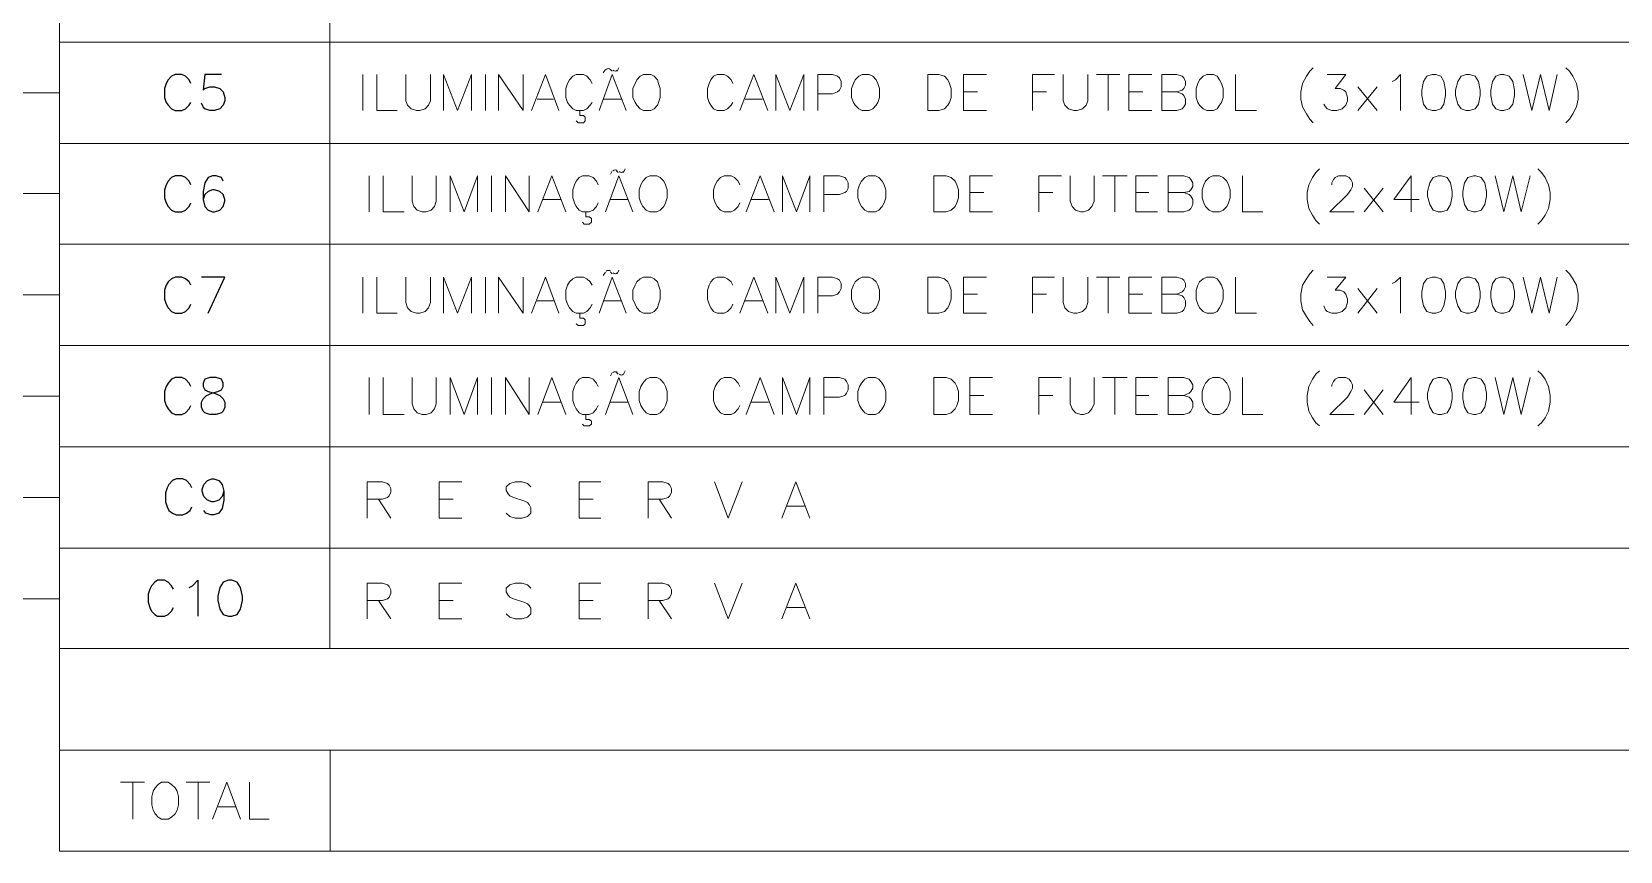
# Model space of a CAD drawing. Header units: millimetres. Extents: x 3240 to 3412, y 1366 to 1426.
# Drawn here: x 3260.18 to 3267.87, y 1370.66 to 1374.64 of the extents above; entities that cross this region are included whole.
import ezdxf

# ---------------------------------------------------------------- set-up
doc = ezdxf.new("R2010")
doc.units = ezdxf.units.MM

msp = doc.modelspace()

# ---------------------------------------------------------------- linework, layer by layer
at = {"color": 7, "linetype": 'Continuous', "lineweight": 13, "true_color": 0x000007}
for points in [[(3260.3114, 1370.6637), (3280.3435, 1370.6637), (3280.3435, 1378.5032), (3260.3114, 1378.5032)], [(3260.3114, 1378.5032), (3260.3114, 1370.6637), (3260.3114, 1370.6637)], [(3260.3114, 1371.1533), (3280.3435, 1371.1533), (3280.3435, 1371.1533)], [(3260.3114, 1371.1533), (3280.3435, 1371.1533), (3280.3435, 1371.1533)], [(3261.6213, 1371.1533), (3261.6213, 1370.6637), (3261.6213, 1370.6637)], [(3260.6058, 1370.9978), (3260.7216, 1370.9978), (3260.7216, 1370.9978)], [(3260.6654, 1370.9978), (3260.6654, 1370.8192), (3260.6654, 1370.8192)], [(3260.9234, 1370.9978), (3261.0392, 1370.9978), (3261.0392, 1370.9978)], [(3260.9829, 1370.9978), (3260.9829, 1370.8192), (3260.9829, 1370.8192)], [(3261.0524, 1370.8192), (3261.1219, 1370.9978), (3261.188, 1370.8192)], [(3261.231, 1370.9978), (3261.231, 1370.8192), (3261.3269, 1370.8192)], [(3261.0789, 1370.8787), (3261.1649, 1370.8787), (3261.1649, 1370.8787)]]:
    msp.add_lwpolyline(points, dxfattribs=at)
at = {"color": 7, "linetype": 'Continuous', "lineweight": 15, "true_color": 0x000007}
for points in [[(3261.6197, 1378.0186), (3261.6197, 1371.6461), (3261.6197, 1371.6461)], [(3260.3114, 1374.5851), (3280.3418, 1374.5851), (3280.3418, 1374.5851)], [(3261.7801, 1374.428), (3261.7801, 1374.2543), (3261.7801, 1374.2543)], [(3261.8479, 1374.428), (3261.8479, 1374.2543), (3261.9455, 1374.2543)], [(3261.9885, 1374.428), (3261.9885, 1374.3006), (3261.9968, 1374.2791), (3262.0133, 1374.2626), (3262.0398, 1374.2543), (3262.0563, 1374.2543), (3262.0811, 1374.2626), (3262.0977, 1374.2791), (3262.1076, 1374.3006), (3262.1076, 1374.428)], [(3262.1704, 1374.2543), (3262.1704, 1374.428), (3262.2382, 1374.2543), (3262.306, 1374.428), (3262.306, 1374.2543)], [(3262.3739, 1374.428), (3262.3739, 1374.2543), (3262.3739, 1374.2543)], [(3262.4367, 1374.2543), (3262.4367, 1374.428), (3262.5558, 1374.2543), (3262.5558, 1374.428)], [(3262.5971, 1374.2543), (3262.6649, 1374.428), (3262.7294, 1374.2543)], [(3262.8899, 1374.385), (3262.8816, 1374.4032), (3262.8651, 1374.4197), (3262.8485, 1374.428), (3262.8138, 1374.428), (3262.7973, 1374.4197), (3262.7807, 1374.4032), (3262.7708, 1374.385), (3262.7625, 1374.3602), (3262.7625, 1374.3172), (3262.7708, 1374.2924), (3262.7807, 1374.2791), (3262.7973, 1374.2626), (3262.8138, 1374.2543), (3262.8485, 1374.2543), (3262.8651, 1374.2626), (3262.8816, 1374.2791), (3262.8899, 1374.2924)], [(3262.9246, 1374.2543), (3262.9874, 1374.428), (3263.0553, 1374.2543)], [(3262.9444, 1374.4363), (3262.9544, 1374.4528), (3262.9544, 1374.4528)], [(3262.9792, 1374.4528), (3262.9874, 1374.4445), (3262.9874, 1374.4445)], [(3263.0123, 1374.4445), (3263.0205, 1374.4611), (3263.0205, 1374.4611)], [(3263.5713, 1374.385), (3263.563, 1374.4032), (3263.5465, 1374.4197), (3263.5299, 1374.428), (3263.4952, 1374.428), (3263.4787, 1374.4197), (3263.4654, 1374.4032), (3263.4572, 1374.385), (3263.4489, 1374.3602), (3263.4489, 1374.3172), (3263.4572, 1374.2924), (3263.4654, 1374.2791), (3263.4787, 1374.2626), (3263.4952, 1374.2543), (3263.5299, 1374.2543), (3263.5465, 1374.2626), (3263.563, 1374.2791), (3263.5713, 1374.2924)], [(3263.606, 1374.2543), (3263.6738, 1374.428), (3263.7416, 1374.2543)], [(3263.7797, 1374.2543), (3263.7797, 1374.428), (3263.8475, 1374.2543), (3263.9153, 1374.428), (3263.9153, 1374.2543)], [(3263.9831, 1374.2543), (3263.9831, 1374.428), (3264.0542, 1374.428), (3264.079, 1374.4197), (3264.0889, 1374.4115), (3264.0972, 1374.3949), (3264.0972, 1374.3684), (3264.0889, 1374.3519), (3264.079, 1374.3436), (3264.0542, 1374.3354), (3263.9831, 1374.3354)], [(3264.6893, 1374.2543), (3264.6893, 1374.428), (3264.8001, 1374.428)], [(3265.0234, 1374.2543), (3265.0234, 1374.428), (3265.1292, 1374.428)], [(3265.1722, 1374.428), (3265.1722, 1374.3006), (3265.1805, 1374.2791), (3265.1971, 1374.2626), (3265.2235, 1374.2543), (3265.2401, 1374.2543), (3265.2649, 1374.2626), (3265.2831, 1374.2791), (3265.2913, 1374.3006), (3265.2913, 1374.428)], [(3265.3327, 1374.428), (3265.4468, 1374.428), (3265.4468, 1374.428)], [(3265.3889, 1374.428), (3265.3889, 1374.2543), (3265.3889, 1374.2543)], [(3265.4898, 1374.2543), (3265.4898, 1374.428), (3265.6006, 1374.428)], [(3265.723, 1374.3436), (3265.7478, 1374.3354), (3265.7561, 1374.3271), (3265.7643, 1374.3089), (3265.7643, 1374.2841), (3265.7561, 1374.2709), (3265.7478, 1374.2626), (3265.723, 1374.2543), (3265.6502, 1374.2543), (3265.6502, 1374.428), (3265.723, 1374.428), (3265.7478, 1374.4197), (3265.7561, 1374.4115), (3265.7643, 1374.3949), (3265.7643, 1374.3767), (3265.7561, 1374.3602), (3265.7478, 1374.3519), (3265.723, 1374.3436), (3265.6502, 1374.3436)], [(3266.0058, 1374.428), (3266.0058, 1374.2543), (3266.1084, 1374.2543)], [(3266.3829, 1374.4611), (3266.3664, 1374.4445), (3266.3498, 1374.4197), (3266.3316, 1374.385), (3266.3234, 1374.3436), (3266.3234, 1374.3089), (3266.3316, 1374.2709), (3266.3498, 1374.2378), (3266.3664, 1374.2113), (3266.3829, 1374.1948)], [(3266.4507, 1374.428), (3266.54, 1374.428), (3266.4888, 1374.3602), (3266.5136, 1374.3602), (3266.5318, 1374.3519), (3266.54, 1374.3436), (3266.5483, 1374.3172), (3266.5483, 1374.3006), (3266.54, 1374.2791), (3266.5235, 1374.2626), (3266.497, 1374.2543), (3266.4722, 1374.2543), (3266.4507, 1374.2626), (3266.4424, 1374.2709), (3266.4342, 1374.2841)], [(3266.765, 1374.3949), (3266.7815, 1374.4032), (3266.8063, 1374.428), (3266.8063, 1374.2543)], [(3267.4, 1374.428), (3267.4414, 1374.2543), (3267.4844, 1374.428), (3267.5257, 1374.2543), (3267.5638, 1374.428)], [(3267.6068, 1374.4611), (3267.6233, 1374.4445), (3267.6399, 1374.4197), (3267.6581, 1374.385), (3267.6663, 1374.3436), (3267.6663, 1374.3089), (3267.6581, 1374.2709), (3267.6399, 1374.2378), (3267.6233, 1374.2113), (3267.6068, 1374.1948)], [(3264.6893, 1374.3436), (3264.7571, 1374.3436), (3264.7571, 1374.3436)], [(3265.0234, 1374.3436), (3265.0912, 1374.3436), (3265.0912, 1374.3436)], [(3265.4898, 1374.3436), (3265.5576, 1374.3436), (3265.5576, 1374.3436)], [(3266.5996, 1374.3684), (3266.6922, 1374.2543), (3266.6922, 1374.2543)], [(3266.6922, 1374.3684), (3266.5996, 1374.2543), (3266.5996, 1374.2543)], [(3257.0648, 1374.3387), (3260.3114, 1374.3387), (3260.3114, 1374.3387)], [(3262.6236, 1374.3089), (3262.703, 1374.3089), (3262.703, 1374.3089)], [(3262.9444, 1374.3089), (3263.0305, 1374.3089), (3263.0305, 1374.3089)], [(3263.6308, 1374.3089), (3263.7152, 1374.3089), (3263.7152, 1374.3089)], [(3262.8138, 1374.2031), (3262.8221, 1374.1948), (3262.8485, 1374.1948), (3262.8568, 1374.2031), (3262.8568, 1374.2213), (3262.8485, 1374.2295), (3262.8303, 1374.2295), (3262.8303, 1374.2543)], [(3264.6893, 1374.2543), (3264.8001, 1374.2543), (3264.8001, 1374.2543)], [(3265.4898, 1374.2543), (3265.6006, 1374.2543), (3265.6006, 1374.2543)], [(3260.3114, 1374.0939), (3280.3418, 1374.0939), (3280.3418, 1374.0939)], [(3262.9792, 1373.9451), (3262.9874, 1373.9616), (3262.9874, 1373.9616)], [(3263.009, 1373.9616), (3263.0172, 1373.9533), (3263.0172, 1373.9533)], [(3263.042, 1373.9533), (3263.0503, 1373.9715), (3263.0503, 1373.9715)], [(3266.4127, 1373.9715), (3266.3961, 1373.9533), (3266.3796, 1373.9285), (3266.3614, 1373.8938), (3266.3531, 1373.8557), (3266.3531, 1373.8227), (3266.3614, 1373.7797), (3266.3796, 1373.7466), (3266.3961, 1373.7201), (3266.4127, 1373.7036)], [(3267.4712, 1373.9715), (3267.4877, 1373.9533), (3267.5059, 1373.9285), (3267.5224, 1373.8938), (3267.5307, 1373.8557), (3267.5307, 1373.8227), (3267.5224, 1373.7797), (3267.5059, 1373.7466), (3267.4877, 1373.7201), (3267.4712, 1373.7036)], [(3261.8099, 1373.9368), (3261.8099, 1373.7631), (3261.8099, 1373.7631)], [(3261.8777, 1373.9368), (3261.8777, 1373.7631), (3261.9802, 1373.7631)], [(3262.0183, 1373.9368), (3262.0183, 1373.8144), (3262.0265, 1373.7879), (3262.0431, 1373.7714), (3262.0679, 1373.7631), (3262.0861, 1373.7631), (3262.1109, 1373.7714), (3262.1274, 1373.7879), (3262.1357, 1373.8144), (3262.1357, 1373.9368)], [(3262.2035, 1373.7631), (3262.2035, 1373.9368), (3262.2713, 1373.7631), (3262.3358, 1373.9368), (3262.3358, 1373.7631)], [(3262.4036, 1373.9368), (3262.4036, 1373.7631), (3262.4036, 1373.7631)], [(3262.4714, 1373.7631), (3262.4714, 1373.9368), (3262.5856, 1373.7631), (3262.5856, 1373.9368)], [(3262.6269, 1373.7631), (3262.6947, 1373.9368), (3262.7625, 1373.7631)], [(3262.9196, 1373.8938), (3262.9114, 1373.912), (3262.8948, 1373.9285), (3262.8766, 1373.9368), (3262.8436, 1373.9368), (3262.827, 1373.9285), (3262.8138, 1373.912), (3262.8055, 1373.8938), (3262.7973, 1373.869), (3262.7973, 1373.8309), (3262.8055, 1373.8061), (3262.8138, 1373.7879), (3262.827, 1373.7714), (3262.8436, 1373.7631), (3262.8766, 1373.7631), (3262.8948, 1373.7714), (3262.9114, 1373.7879), (3262.9196, 1373.8061)], [(3262.9544, 1373.7631), (3263.0205, 1373.9368), (3263.0883, 1373.7631)], [(3263.606, 1373.8938), (3263.5977, 1373.912), (3263.5795, 1373.9285), (3263.563, 1373.9368), (3263.5299, 1373.9368), (3263.5117, 1373.9285), (3263.4952, 1373.912), (3263.4869, 1373.8938), (3263.4787, 1373.869), (3263.4787, 1373.8309), (3263.4869, 1373.8061), (3263.4952, 1373.7879), (3263.5117, 1373.7714), (3263.5299, 1373.7631), (3263.563, 1373.7631), (3263.5795, 1373.7714), (3263.5977, 1373.7879), (3263.606, 1373.8061)], [(3263.6358, 1373.7631), (3263.7036, 1373.9368), (3263.7714, 1373.7631)], [(3263.8127, 1373.7631), (3263.8127, 1373.9368), (3263.8806, 1373.7631), (3263.9451, 1373.9368), (3263.9451, 1373.7631)], [(3264.0129, 1373.7631), (3264.0129, 1373.9368), (3264.0889, 1373.9368), (3264.1138, 1373.9285), (3264.122, 1373.9202), (3264.1303, 1373.9037), (3264.1303, 1373.8772), (3264.122, 1373.8607), (3264.1138, 1373.8557), (3264.0889, 1373.8475), (3264.0129, 1373.8475)], [(3264.7191, 1373.7631), (3264.7191, 1373.9368), (3264.8299, 1373.9368)], [(3265.0532, 1373.7631), (3265.0532, 1373.9368), (3265.164, 1373.9368)], [(3265.2053, 1373.9368), (3265.2053, 1373.8144), (3265.2152, 1373.7879), (3265.2318, 1373.7714), (3265.2566, 1373.7631), (3265.2698, 1373.7631), (3265.2946, 1373.7714), (3265.3112, 1373.7879), (3265.3211, 1373.8144), (3265.3211, 1373.9368)], [(3265.3624, 1373.9368), (3265.4815, 1373.9368), (3265.4815, 1373.9368)], [(3265.422, 1373.9368), (3265.422, 1373.7631), (3265.422, 1373.7631)], [(3265.5229, 1373.7631), (3265.5229, 1373.9368), (3265.6287, 1373.9368)], [(3265.7561, 1373.8557), (3265.7825, 1373.8475), (3265.7908, 1373.8392), (3265.7991, 1373.8227), (3265.7991, 1373.7979), (3265.7908, 1373.7797), (3265.7825, 1373.7714), (3265.7561, 1373.7631), (3265.68, 1373.7631), (3265.68, 1373.9368), (3265.7561, 1373.9368), (3265.7825, 1373.9285), (3265.7908, 1373.9202), (3265.7991, 1373.9037), (3265.7991, 1373.8855), (3265.7908, 1373.869), (3265.7825, 1373.8607), (3265.7561, 1373.8557), (3265.68, 1373.8557)], [(3266.0405, 1373.9368), (3266.0405, 1373.7631), (3266.1381, 1373.7631)], [(3266.4722, 1373.8938), (3266.4722, 1373.9037), (3266.4805, 1373.9202), (3266.4888, 1373.9285), (3266.5053, 1373.9368), (3266.54, 1373.9368), (3266.5566, 1373.9285), (3266.5648, 1373.9202), (3266.5731, 1373.9037), (3266.5731, 1373.8855), (3266.5648, 1373.869), (3266.5483, 1373.8475), (3266.4639, 1373.7631), (3266.5814, 1373.7631)], [(3266.8576, 1373.7631), (3266.8576, 1373.9368), (3266.7732, 1373.8227), (3266.8956, 1373.8227)], [(3267.2644, 1373.9368), (3267.3058, 1373.7631), (3267.3488, 1373.9368), (3267.3901, 1373.7631), (3267.4331, 1373.9368)], [(3257.0648, 1373.8524), (3260.3114, 1373.8524), (3260.3114, 1373.8524)], [(3262.6534, 1373.8227), (3262.7377, 1373.8227), (3262.7377, 1373.8227)], [(3262.9792, 1373.8227), (3263.0635, 1373.8227), (3263.0635, 1373.8227)], [(3263.6606, 1373.8227), (3263.7449, 1373.8227), (3263.7449, 1373.8227)], [(3264.7191, 1373.8557), (3264.7869, 1373.8557), (3264.7869, 1373.8557)], [(3265.0532, 1373.8557), (3265.121, 1373.8557), (3265.121, 1373.8557)], [(3265.5229, 1373.8557), (3265.5874, 1373.8557), (3265.5874, 1373.8557)], [(3266.6293, 1373.8772), (3266.722, 1373.7631), (3266.722, 1373.7631)], [(3266.722, 1373.8772), (3266.6293, 1373.7631), (3266.6293, 1373.7631)], [(3262.8436, 1373.7119), (3262.8518, 1373.7036), (3262.8766, 1373.7036), (3262.8866, 1373.7119), (3262.8866, 1373.73), (3262.8766, 1373.7383), (3262.8601, 1373.7383), (3262.8601, 1373.7631)], [(3264.7191, 1373.7631), (3264.8299, 1373.7631), (3264.8299, 1373.7631)], [(3265.5229, 1373.7631), (3265.6287, 1373.7631), (3265.6287, 1373.7631)], [(3260.3114, 1373.606), (3280.3418, 1373.606), (3280.3418, 1373.606)], [(3261.7801, 1373.4456), (3261.7801, 1373.2719), (3261.7801, 1373.2719)], [(3261.8479, 1373.4456), (3261.8479, 1373.2719), (3261.9455, 1373.2719)], [(3261.9885, 1373.4456), (3261.9885, 1373.3232), (3261.9968, 1373.2967), (3262.0133, 1373.2802), (3262.0398, 1373.2719), (3262.0563, 1373.2719), (3262.0811, 1373.2802), (3262.0977, 1373.2967), (3262.1076, 1373.3232), (3262.1076, 1373.4456)], [(3262.1704, 1373.2719), (3262.1704, 1373.4456), (3262.2382, 1373.2719), (3262.306, 1373.4456), (3262.306, 1373.2719)], [(3262.3739, 1373.4456), (3262.3739, 1373.2719), (3262.3739, 1373.2719)], [(3262.4367, 1373.2719), (3262.4367, 1373.4456), (3262.5558, 1373.2719), (3262.5558, 1373.4456)], [(3262.5971, 1373.2719), (3262.6649, 1373.4456), (3262.7294, 1373.2719)], [(3262.8899, 1373.4075), (3262.8816, 1373.4241), (3262.8651, 1373.4373), (3262.8485, 1373.4456), (3262.8138, 1373.4456), (3262.7973, 1373.4373), (3262.7807, 1373.4241), (3262.7708, 1373.4075), (3262.7625, 1373.3827), (3262.7625, 1373.3397), (3262.7708, 1373.3149), (3262.7807, 1373.2967), (3262.7973, 1373.2802), (3262.8138, 1373.2719), (3262.8485, 1373.2719), (3262.8651, 1373.2802), (3262.8816, 1373.2967), (3262.8899, 1373.3149)], [(3262.9246, 1373.2719), (3262.9874, 1373.4456), (3263.0553, 1373.2719)], [(3262.9444, 1373.4538), (3262.9544, 1373.4704), (3262.9544, 1373.4704)], [(3262.9792, 1373.4704), (3262.9874, 1373.4621), (3262.9874, 1373.4621)], [(3263.0123, 1373.4621), (3263.0205, 1373.4803), (3263.0205, 1373.4803)], [(3263.5713, 1373.4075), (3263.563, 1373.4241), (3263.5465, 1373.4373), (3263.5299, 1373.4456), (3263.4952, 1373.4456), (3263.4787, 1373.4373), (3263.4654, 1373.4241), (3263.4572, 1373.4075), (3263.4489, 1373.3827), (3263.4489, 1373.3397), (3263.4572, 1373.3149), (3263.4654, 1373.2967), (3263.4787, 1373.2802), (3263.4952, 1373.2719), (3263.5299, 1373.2719), (3263.5465, 1373.2802), (3263.563, 1373.2967), (3263.5713, 1373.3149)], [(3263.606, 1373.2719), (3263.6738, 1373.4456), (3263.7416, 1373.2719)], [(3263.7797, 1373.2719), (3263.7797, 1373.4456), (3263.8475, 1373.2719), (3263.9153, 1373.4456), (3263.9153, 1373.2719)], [(3263.9831, 1373.2719), (3263.9831, 1373.4456), (3264.0542, 1373.4456), (3264.079, 1373.4373), (3264.0889, 1373.4323), (3264.0972, 1373.4158), (3264.0972, 1373.391), (3264.0889, 1373.3745), (3264.079, 1373.3645), (3264.0542, 1373.3563), (3263.9831, 1373.3563)], [(3264.6893, 1373.2719), (3264.6893, 1373.4456), (3264.8001, 1373.4456)], [(3265.0234, 1373.2719), (3265.0234, 1373.4456), (3265.1292, 1373.4456)], [(3265.1722, 1373.4456), (3265.1722, 1373.3232), (3265.1805, 1373.2967), (3265.1971, 1373.2802), (3265.2235, 1373.2719), (3265.2401, 1373.2719), (3265.2649, 1373.2802), (3265.2831, 1373.2967), (3265.2913, 1373.3232), (3265.2913, 1373.4456)], [(3265.3327, 1373.4456), (3265.4468, 1373.4456), (3265.4468, 1373.4456)], [(3265.3889, 1373.4456), (3265.3889, 1373.2719), (3265.3889, 1373.2719)], [(3265.4898, 1373.2719), (3265.4898, 1373.4456), (3265.6006, 1373.4456)], [(3265.723, 1373.3645), (3265.7478, 1373.3563), (3265.7561, 1373.348), (3265.7643, 1373.3315), (3265.7643, 1373.3066), (3265.7561, 1373.2885), (3265.7478, 1373.2802), (3265.723, 1373.2719), (3265.6502, 1373.2719), (3265.6502, 1373.4456), (3265.723, 1373.4456), (3265.7478, 1373.4373), (3265.7561, 1373.4323), (3265.7643, 1373.4158), (3265.7643, 1373.3993), (3265.7561, 1373.3827), (3265.7478, 1373.3745), (3265.723, 1373.3645), (3265.6502, 1373.3645)], [(3266.0058, 1373.4456), (3266.0058, 1373.2719), (3266.1084, 1373.2719)], [(3266.3829, 1373.4803), (3266.3664, 1373.4621), (3266.3498, 1373.4373), (3266.3316, 1373.4075), (3266.3234, 1373.3645), (3266.3234, 1373.3315), (3266.3316, 1373.2885), (3266.3498, 1373.2554), (3266.3664, 1373.2306), (3266.3829, 1373.2124)], [(3266.4507, 1373.4456), (3266.54, 1373.4456), (3266.4888, 1373.3827), (3266.5136, 1373.3827), (3266.5318, 1373.3745), (3266.54, 1373.3645), (3266.5483, 1373.3397), (3266.5483, 1373.3232), (3266.54, 1373.2967), (3266.5235, 1373.2802), (3266.497, 1373.2719), (3266.4722, 1373.2719), (3266.4507, 1373.2802), (3266.4424, 1373.2885), (3266.4342, 1373.3066)], [(3266.765, 1373.4158), (3266.7815, 1373.4241), (3266.8063, 1373.4456), (3266.8063, 1373.2719)], [(3267.4, 1373.4456), (3267.4414, 1373.2719), (3267.4844, 1373.4456), (3267.5257, 1373.2719), (3267.5638, 1373.4456)], [(3267.6068, 1373.4803), (3267.6233, 1373.4621), (3267.6399, 1373.4373), (3267.6581, 1373.4075), (3267.6663, 1373.3645), (3267.6663, 1373.3315), (3267.6581, 1373.2885), (3267.6399, 1373.2554), (3267.6233, 1373.2306), (3267.6068, 1373.2124)], [(3257.0648, 1373.3612), (3260.3114, 1373.3612), (3260.3114, 1373.3612)], [(3264.6893, 1373.3645), (3264.7571, 1373.3645), (3264.7571, 1373.3645)], [(3265.0234, 1373.3645), (3265.0912, 1373.3645), (3265.0912, 1373.3645)], [(3265.4898, 1373.3645), (3265.5576, 1373.3645), (3265.5576, 1373.3645)], [(3266.5996, 1373.391), (3266.6922, 1373.2719), (3266.6922, 1373.2719)], [(3266.6922, 1373.391), (3266.5996, 1373.2719), (3266.5996, 1373.2719)], [(3262.6236, 1373.3315), (3262.703, 1373.3315), (3262.703, 1373.3315)], [(3262.8138, 1373.2206), (3262.8221, 1373.2124), (3262.8485, 1373.2124), (3262.8568, 1373.2206), (3262.8568, 1373.2388), (3262.8485, 1373.2471), (3262.8303, 1373.2471), (3262.8303, 1373.2719)], [(3262.9444, 1373.3315), (3263.0305, 1373.3315), (3263.0305, 1373.3315)], [(3263.6308, 1373.3315), (3263.7152, 1373.3315), (3263.7152, 1373.3315)], [(3264.6893, 1373.2719), (3264.8001, 1373.2719), (3264.8001, 1373.2719)], [(3265.4898, 1373.2719), (3265.6006, 1373.2719), (3265.6006, 1373.2719)], [(3261.8099, 1372.9593), (3261.8099, 1372.7807), (3261.8099, 1372.7807)], [(3261.8777, 1372.9593), (3261.8777, 1372.7807), (3261.9802, 1372.7807)], [(3262.0183, 1372.9593), (3262.0183, 1372.832), (3262.0265, 1372.8072), (3262.0431, 1372.789), (3262.0679, 1372.7807), (3262.0861, 1372.7807), (3262.1109, 1372.789), (3262.1274, 1372.8072), (3262.1357, 1372.832), (3262.1357, 1372.9593)], [(3262.2035, 1372.7807), (3262.2035, 1372.9593), (3262.2713, 1372.7807), (3262.3358, 1372.9593), (3262.3358, 1372.7807)], [(3262.4036, 1372.9593), (3262.4036, 1372.7807), (3262.4036, 1372.7807)], [(3262.4714, 1372.7807), (3262.4714, 1372.9593), (3262.5856, 1372.7807), (3262.5856, 1372.9593)], [(3262.6269, 1372.7807), (3262.6947, 1372.9593), (3262.7625, 1372.7807)], [(3262.9196, 1372.9163), (3262.9114, 1372.9329), (3262.8948, 1372.9511), (3262.8766, 1372.9593), (3262.8436, 1372.9593), (3262.827, 1372.9511), (3262.8138, 1372.9329), (3262.8055, 1372.9163), (3262.7973, 1372.8915), (3262.7973, 1372.8485), (3262.8055, 1372.8237), (3262.8138, 1372.8072), (3262.827, 1372.789), (3262.8436, 1372.7807), (3262.8766, 1372.7807), (3262.8948, 1372.789), (3262.9114, 1372.8072), (3262.9196, 1372.8237)], [(3262.9544, 1372.7807), (3263.0205, 1372.9593), (3263.0883, 1372.7807)], [(3262.9792, 1372.9676), (3262.9874, 1372.9841), (3262.9874, 1372.9841)], [(3263.009, 1372.9841), (3263.0172, 1372.9759), (3263.0172, 1372.9759)], [(3263.042, 1372.9759), (3263.0503, 1372.9924), (3263.0503, 1372.9924)], [(3263.606, 1372.9163), (3263.5977, 1372.9329), (3263.5795, 1372.9511), (3263.563, 1372.9593), (3263.5299, 1372.9593), (3263.5117, 1372.9511), (3263.4952, 1372.9329), (3263.4869, 1372.9163), (3263.4787, 1372.8915), (3263.4787, 1372.8485), (3263.4869, 1372.8237), (3263.4952, 1372.8072), (3263.5117, 1372.789), (3263.5299, 1372.7807), (3263.563, 1372.7807), (3263.5795, 1372.789), (3263.5977, 1372.8072), (3263.606, 1372.8237)], [(3263.6358, 1372.7807), (3263.7036, 1372.9593), (3263.7714, 1372.7807)], [(3263.8127, 1372.7807), (3263.8127, 1372.9593), (3263.8806, 1372.7807), (3263.9451, 1372.9593), (3263.9451, 1372.7807)], [(3264.0129, 1372.7807), (3264.0129, 1372.9593), (3264.0889, 1372.9593), (3264.1138, 1372.9511), (3264.122, 1372.9411), (3264.1303, 1372.9246), (3264.1303, 1372.8998), (3264.122, 1372.8832), (3264.1138, 1372.8733), (3264.0889, 1372.8651), (3264.0129, 1372.8651)], [(3264.7191, 1372.7807), (3264.7191, 1372.9593), (3264.8299, 1372.9593)], [(3265.0532, 1372.7807), (3265.0532, 1372.9593), (3265.164, 1372.9593)], [(3265.2053, 1372.9593), (3265.2053, 1372.832), (3265.2152, 1372.8072), (3265.2318, 1372.789), (3265.2566, 1372.7807), (3265.2698, 1372.7807), (3265.2946, 1372.789), (3265.3112, 1372.8072), (3265.3211, 1372.832), (3265.3211, 1372.9593)], [(3265.3624, 1372.9593), (3265.4815, 1372.9593), (3265.4815, 1372.9593)], [(3265.422, 1372.9593), (3265.422, 1372.7807), (3265.422, 1372.7807)], [(3265.5229, 1372.7807), (3265.5229, 1372.9593), (3265.6287, 1372.9593)], [(3265.7561, 1372.8733), (3265.7825, 1372.8651), (3265.7908, 1372.8568), (3265.7991, 1372.8402), (3265.7991, 1372.8154), (3265.7908, 1372.7972), (3265.7825, 1372.789), (3265.7561, 1372.7807), (3265.68, 1372.7807), (3265.68, 1372.9593), (3265.7561, 1372.9593), (3265.7825, 1372.9511), (3265.7908, 1372.9411), (3265.7991, 1372.9246), (3265.7991, 1372.9081), (3265.7908, 1372.8915), (3265.7825, 1372.8832), (3265.7561, 1372.8733), (3265.68, 1372.8733)], [(3266.0405, 1372.9593), (3266.0405, 1372.7807), (3266.1381, 1372.7807)], [(3266.4127, 1372.9924), (3266.3961, 1372.9759), (3266.3796, 1372.9511), (3266.3614, 1372.9163), (3266.3531, 1372.8733), (3266.3531, 1372.8402), (3266.3614, 1372.7972), (3266.3796, 1372.7642), (3266.3961, 1372.7394), (3266.4127, 1372.7261)], [(3266.4722, 1372.9163), (3266.4722, 1372.9246), (3266.4805, 1372.9411), (3266.4888, 1372.9511), (3266.5053, 1372.9593), (3266.54, 1372.9593), (3266.5566, 1372.9511), (3266.5648, 1372.9411), (3266.5731, 1372.9246), (3266.5731, 1372.9081), (3266.5648, 1372.8915), (3266.5483, 1372.8651), (3266.4639, 1372.7807), (3266.5814, 1372.7807)], [(3266.8576, 1372.7807), (3266.8576, 1372.9593), (3266.7732, 1372.8402), (3266.8956, 1372.8402)], [(3267.2644, 1372.9593), (3267.3058, 1372.7807), (3267.3488, 1372.9593), (3267.3901, 1372.7807), (3267.4331, 1372.9593)], [(3267.4712, 1372.9924), (3267.4877, 1372.9759), (3267.5059, 1372.9511), (3267.5224, 1372.9163), (3267.5307, 1372.8733), (3267.5307, 1372.8402), (3267.5224, 1372.7972), (3267.5059, 1372.7642), (3267.4877, 1372.7394), (3267.4712, 1372.7261)], [(3266.6293, 1372.8998), (3266.722, 1372.7807), (3266.722, 1372.7807)], [(3266.722, 1372.8998), (3266.6293, 1372.7807), (3266.6293, 1372.7807)], [(3257.0648, 1372.87), (3260.3114, 1372.87), (3260.3114, 1372.87)], [(3262.6534, 1372.8402), (3262.7377, 1372.8402), (3262.7377, 1372.8402)], [(3262.9792, 1372.8402), (3263.0635, 1372.8402), (3263.0635, 1372.8402)], [(3263.6606, 1372.8402), (3263.7449, 1372.8402), (3263.7449, 1372.8402)], [(3264.7191, 1372.8733), (3264.7869, 1372.8733), (3264.7869, 1372.8733)], [(3265.0532, 1372.8733), (3265.121, 1372.8733), (3265.121, 1372.8733)], [(3265.5229, 1372.8733), (3265.5874, 1372.8733), (3265.5874, 1372.8733)], [(3262.8436, 1372.7344), (3262.8518, 1372.7261), (3262.8766, 1372.7261), (3262.8866, 1372.7344), (3262.8866, 1372.7476), (3262.8766, 1372.7559), (3262.8601, 1372.7559), (3262.8601, 1372.7807)], [(3264.7191, 1372.7807), (3264.8299, 1372.7807), (3264.8299, 1372.7807)], [(3265.5229, 1372.7807), (3265.6287, 1372.7807), (3265.6287, 1372.7807)], [(3261.8016, 1372.2779), (3261.8016, 1372.4549), (3261.8744, 1372.4549), (3261.8992, 1372.4466), (3261.9075, 1372.4384), (3261.9157, 1372.4218), (3261.9157, 1372.4036), (3261.9075, 1372.3871), (3261.8992, 1372.3788), (3261.8744, 1372.3705), (3261.8016, 1372.3705)], [(3262.1489, 1372.2779), (3262.1489, 1372.4549), (3262.2597, 1372.4549)], [(3262.5938, 1372.4301), (3262.5773, 1372.4466), (3262.5508, 1372.4549), (3262.5177, 1372.4549), (3262.4913, 1372.4466), (3262.4747, 1372.4301), (3262.4747, 1372.4119), (3262.483, 1372.3953), (3262.4913, 1372.3871), (3262.5095, 1372.3788), (3262.5591, 1372.3623), (3262.5773, 1372.354), (3262.5856, 1372.3441), (3262.5938, 1372.3275), (3262.5938, 1372.3027), (3262.5773, 1372.2862), (3262.5508, 1372.2779), (3262.5177, 1372.2779), (3262.4913, 1372.2862), (3262.4747, 1372.3027)], [(3262.827, 1372.2779), (3262.827, 1372.4549), (3262.9329, 1372.4549)], [(3263.1611, 1372.2779), (3263.1611, 1372.4549), (3263.2322, 1372.4549), (3263.2587, 1372.4466), (3263.267, 1372.4384), (3263.2752, 1372.4218), (3263.2752, 1372.4036), (3263.267, 1372.3871), (3263.2587, 1372.3788), (3263.2322, 1372.3705), (3263.1611, 1372.3705)], [(3263.4836, 1372.4549), (3263.5498, 1372.2779), (3263.6176, 1372.4549)], [(3263.8094, 1372.2779), (3263.8772, 1372.4549), (3263.9451, 1372.2779)], [(3257.0648, 1372.3788), (3260.3114, 1372.3788), (3260.3114, 1372.3788)], [(3261.8562, 1372.3705), (3261.9157, 1372.2779), (3261.9157, 1372.2779)], [(3262.1489, 1372.3705), (3262.2167, 1372.3705), (3262.2167, 1372.3705)], [(3262.827, 1372.3705), (3262.8948, 1372.3705), (3262.8948, 1372.3705)], [(3263.2157, 1372.3705), (3263.2752, 1372.2779), (3263.2752, 1372.2779)], [(3262.1489, 1372.2779), (3262.2597, 1372.2779), (3262.2597, 1372.2779)], [(3262.827, 1372.2779), (3262.9329, 1372.2779), (3262.9329, 1372.2779)], [(3263.8342, 1372.3358), (3263.9186, 1372.3358), (3263.9186, 1372.3358)], [(3261.8016, 1371.79), (3261.8016, 1371.9637), (3261.8744, 1371.9637), (3261.8992, 1371.9554), (3261.9075, 1371.9471), (3261.9157, 1371.9306), (3261.9157, 1371.9124), (3261.9075, 1371.8959), (3261.8992, 1371.8876), (3261.8744, 1371.8793), (3261.8016, 1371.8793)], [(3262.1489, 1371.79), (3262.1489, 1371.9637), (3262.2597, 1371.9637)], [(3262.5938, 1371.9389), (3262.5773, 1371.9554), (3262.5508, 1371.9637), (3262.5177, 1371.9637), (3262.4913, 1371.9554), (3262.4747, 1371.9389), (3262.4747, 1371.9207), (3262.483, 1371.9041), (3262.4913, 1371.8959), (3262.5095, 1371.8876), (3262.5591, 1371.8711), (3262.5773, 1371.8628), (3262.5856, 1371.8545), (3262.5938, 1371.8413), (3262.5938, 1371.8148), (3262.5773, 1371.7983), (3262.5508, 1371.79), (3262.5177, 1371.79), (3262.4913, 1371.7983), (3262.4747, 1371.8148)], [(3262.827, 1371.79), (3262.827, 1371.9637), (3262.9329, 1371.9637)], [(3263.1611, 1371.79), (3263.1611, 1371.9637), (3263.2322, 1371.9637), (3263.2587, 1371.9554), (3263.267, 1371.9471), (3263.2752, 1371.9306), (3263.2752, 1371.9124), (3263.267, 1371.8959), (3263.2587, 1371.8876), (3263.2322, 1371.8793), (3263.1611, 1371.8793)], [(3263.4836, 1371.9637), (3263.5498, 1371.79), (3263.6176, 1371.9637)], [(3263.8094, 1371.79), (3263.8772, 1371.9637), (3263.9451, 1371.79)], [(3257.0648, 1371.8876), (3260.3114, 1371.8876), (3260.3114, 1371.8876)], [(3261.8562, 1371.8793), (3261.9157, 1371.79), (3261.9157, 1371.79)], [(3262.1489, 1371.8793), (3262.2167, 1371.8793), (3262.2167, 1371.8793)], [(3262.827, 1371.8793), (3262.8948, 1371.8793), (3262.8948, 1371.8793)], [(3263.2157, 1371.8793), (3263.2752, 1371.79), (3263.2752, 1371.79)], [(3263.8342, 1371.8446), (3263.9186, 1371.8446), (3263.9186, 1371.8446)], [(3262.1489, 1371.79), (3262.2597, 1371.79), (3262.2597, 1371.79)], [(3262.827, 1371.79), (3262.9329, 1371.79), (3262.9329, 1371.79)]]:
    msp.add_lwpolyline(points, dxfattribs=at)
at = {"color": 7, "linetype": 'Continuous', "lineweight": 25, "true_color": 0x000007}
for points in [[(3260.9465, 1374.385), (3260.9383, 1374.4032), (3260.9217, 1374.4197), (3260.9035, 1374.428), (3260.8705, 1374.428), (3260.8539, 1374.4197), (3260.8374, 1374.4032), (3260.8275, 1374.385), (3260.8192, 1374.3602), (3260.8192, 1374.3172), (3260.8275, 1374.2924), (3260.8374, 1374.2791), (3260.8539, 1374.2626), (3260.8705, 1374.2543), (3260.9035, 1374.2543), (3260.9217, 1374.2626), (3260.9383, 1374.2791), (3260.9465, 1374.2924)], [(3261.0954, 1374.428), (3261.0144, 1374.428), (3261.0061, 1374.3519), (3261.0144, 1374.3602), (3261.0392, 1374.3684), (3261.0607, 1374.3684), (3261.0871, 1374.3602), (3261.1037, 1374.3436), (3261.1119, 1374.3172), (3261.1119, 1374.3006), (3261.1037, 1374.2791), (3261.0871, 1374.2626), (3261.0607, 1374.2543), (3261.0392, 1374.2543), (3261.0144, 1374.2626), (3261.0061, 1374.2709), (3260.9978, 1374.2891)], [(3260.9465, 1373.8938), (3260.9383, 1373.912), (3260.9217, 1373.9285), (3260.9035, 1373.9368), (3260.8705, 1373.9368), (3260.8539, 1373.9285), (3260.8374, 1373.912), (3260.8275, 1373.8938), (3260.8192, 1373.869), (3260.8192, 1373.8309), (3260.8275, 1373.8061), (3260.8374, 1373.7879), (3260.8539, 1373.7714), (3260.8705, 1373.7631), (3260.9035, 1373.7631), (3260.9217, 1373.7714), (3260.9383, 1373.7879), (3260.9465, 1373.8061)], [(3261.1037, 1373.912), (3261.0954, 1373.9285), (3261.0689, 1373.9368), (3261.0524, 1373.9368), (3261.0309, 1373.9285), (3261.0144, 1373.9037), (3261.0061, 1373.8607), (3261.0061, 1373.8227), (3261.0144, 1373.7879), (3261.0309, 1373.7714), (3261.0524, 1373.7631), (3261.0607, 1373.7631), (3261.0871, 1373.7714), (3261.1037, 1373.7879), (3261.1119, 1373.8144), (3261.1119, 1373.8227), (3261.1037, 1373.8475), (3261.0871, 1373.8607), (3261.0607, 1373.869), (3261.0524, 1373.869), (3261.0309, 1373.8607), (3261.0144, 1373.8475), (3261.0061, 1373.8227)], [(3260.9465, 1373.4075), (3260.9383, 1373.4241), (3260.9217, 1373.4373), (3260.9035, 1373.4456), (3260.8705, 1373.4456), (3260.8539, 1373.4373), (3260.8374, 1373.4241), (3260.8275, 1373.4075), (3260.8192, 1373.3827), (3260.8192, 1373.3397), (3260.8275, 1373.3149), (3260.8374, 1373.2967), (3260.8539, 1373.2802), (3260.8705, 1373.2719), (3260.9035, 1373.2719), (3260.9217, 1373.2802), (3260.9383, 1373.2967), (3260.9465, 1373.3149)], [(3261.0309, 1373.2719), (3261.1119, 1373.4456), (3260.9978, 1373.4456)], [(3260.9465, 1372.9163), (3260.9383, 1372.9329), (3260.9217, 1372.9511), (3260.9035, 1372.9593), (3260.8705, 1372.9593), (3260.8539, 1372.9511), (3260.8374, 1372.9329), (3260.8275, 1372.9163), (3260.8192, 1372.8915), (3260.8192, 1372.8485), (3260.8275, 1372.8237), (3260.8374, 1372.8072), (3260.8539, 1372.789), (3260.8705, 1372.7807), (3260.9035, 1372.7807), (3260.9217, 1372.789), (3260.9383, 1372.8072), (3260.9465, 1372.8237)], [(3260.9515, 1372.4251), (3260.9432, 1372.4417), (3260.925, 1372.4599), (3260.9085, 1372.4681), (3260.8754, 1372.4681), (3260.8572, 1372.4599), (3260.8407, 1372.4417), (3260.8324, 1372.4251), (3260.8242, 1372.4003), (3260.8242, 1372.3573), (3260.8324, 1372.3325), (3260.8407, 1372.316), (3260.8572, 1372.3027), (3260.8754, 1372.2945), (3260.9085, 1372.2945), (3260.925, 1372.3027), (3260.9432, 1372.316), (3260.9515, 1372.3325)], [(3261.107, 1372.4086), (3261.0987, 1372.3838), (3261.0822, 1372.3656), (3261.0574, 1372.3573), (3261.0491, 1372.3573), (3261.0276, 1372.3656), (3261.0094, 1372.3838), (3261.0011, 1372.4086), (3261.0011, 1372.4169), (3261.0094, 1372.4417), (3261.0276, 1372.4599), (3261.0491, 1372.4681), (3261.0574, 1372.4681), (3261.0822, 1372.4599), (3261.0987, 1372.4417), (3261.107, 1372.4086), (3261.107, 1372.3656), (3261.0987, 1372.3242), (3261.0822, 1372.3027), (3261.0574, 1372.2945), (3261.0441, 1372.2945), (3261.0193, 1372.3027), (3261.0094, 1372.316)], [(3260.8622, 1371.9339), (3260.8539, 1371.9505), (3260.8374, 1371.9686), (3260.8192, 1371.9769), (3260.7861, 1371.9769), (3260.7729, 1371.9686), (3260.7563, 1371.9505), (3260.7481, 1371.9339), (3260.7398, 1371.9091), (3260.7398, 1371.8711), (3260.7481, 1371.8446), (3260.7563, 1371.8281), (3260.7729, 1371.8115), (3260.7861, 1371.8033), (3260.8192, 1371.8033), (3260.8374, 1371.8115), (3260.8539, 1371.8281), (3260.8622, 1371.8446)], [(3260.9383, 1371.9422), (3260.9548, 1371.9505), (3260.9813, 1371.9769), (3260.9813, 1371.8033)]]:
    msp.add_lwpolyline(points, dxfattribs=at)
at = {"color": 7, "linetype": 'Continuous', "lineweight": 15, "true_color": 0x000007}
for points in [[(3263.1396, 1374.428), (3263.1231, 1374.4197), (3263.1065, 1374.4032), (3263.0983, 1374.385), (3263.0883, 1374.3602), (3263.0883, 1374.3172), (3263.0983, 1374.2924), (3263.1065, 1374.2791), (3263.1231, 1374.2626), (3263.1396, 1374.2543), (3263.1743, 1374.2543), (3263.1909, 1374.2626), (3263.2074, 1374.2791), (3263.2124, 1374.2924), (3263.2206, 1374.3172), (3263.2206, 1374.3602), (3263.2124, 1374.385), (3263.2074, 1374.4032), (3263.1909, 1374.4197), (3263.1743, 1374.428)], [(3264.1981, 1374.428), (3264.1816, 1374.4197), (3264.165, 1374.4032), (3264.1568, 1374.385), (3264.1468, 1374.3602), (3264.1468, 1374.3172), (3264.1568, 1374.2924), (3264.165, 1374.2791), (3264.1816, 1374.2626), (3264.1981, 1374.2543), (3264.2328, 1374.2543), (3264.2494, 1374.2626), (3264.2659, 1374.2791), (3264.2742, 1374.2924), (3264.2825, 1374.3172), (3264.2825, 1374.3602), (3264.2742, 1374.385), (3264.2659, 1374.4032), (3264.2494, 1374.4197), (3264.2328, 1374.428)], [(3264.5157, 1374.2543), (3264.5157, 1374.428), (3264.5702, 1374.428), (3264.5967, 1374.4197), (3264.6132, 1374.4032), (3264.6215, 1374.385), (3264.6298, 1374.3602), (3264.6298, 1374.3172), (3264.6215, 1374.2924), (3264.6132, 1374.2791), (3264.5967, 1374.2626), (3264.5702, 1374.2543)], [(3265.8669, 1374.428), (3265.8503, 1374.4197), (3265.8322, 1374.4032), (3265.8239, 1374.385), (3265.8156, 1374.3602), (3265.8156, 1374.3172), (3265.8239, 1374.2924), (3265.8322, 1374.2791), (3265.8503, 1374.2626), (3265.8669, 1374.2543), (3265.9, 1374.2543), (3265.9182, 1374.2626), (3265.9297, 1374.2791), (3265.938, 1374.2924), (3265.9463, 1374.3172), (3265.9463, 1374.3602), (3265.938, 1374.385), (3265.9297, 1374.4032), (3265.9182, 1374.4197), (3265.9, 1374.428)], [(3266.9585, 1374.428), (3266.9336, 1374.4197), (3266.9171, 1374.3949), (3266.9088, 1374.3519), (3266.9088, 1374.3271), (3266.9171, 1374.2841), (3266.9336, 1374.2626), (3266.9585, 1374.2543), (3266.9767, 1374.2543), (3267.0015, 1374.2626), (3267.0147, 1374.2841), (3267.023, 1374.3271), (3267.023, 1374.3519), (3267.0147, 1374.3949), (3267.0015, 1374.4197), (3266.9767, 1374.428)], [(3267.1238, 1374.428), (3267.099, 1374.4197), (3267.0825, 1374.3949), (3267.0726, 1374.3519), (3267.0726, 1374.3271), (3267.0825, 1374.2841), (3267.099, 1374.2626), (3267.1238, 1374.2543), (3267.1404, 1374.2543), (3267.1668, 1374.2626), (3267.1834, 1374.2841), (3267.1917, 1374.3271), (3267.1917, 1374.3519), (3267.1834, 1374.3949), (3267.1668, 1374.4197), (3267.1404, 1374.428)], [(3267.2892, 1374.428), (3267.2677, 1374.4197), (3267.2512, 1374.3949), (3267.2429, 1374.3519), (3267.2429, 1374.3271), (3267.2512, 1374.2841), (3267.2677, 1374.2626), (3267.2892, 1374.2543), (3267.3058, 1374.2543), (3267.3322, 1374.2626), (3267.3488, 1374.2841), (3267.357, 1374.3271), (3267.357, 1374.3519), (3267.3488, 1374.3949), (3267.3322, 1374.4197), (3267.3058, 1374.428)], [(3263.1694, 1373.9368), (3263.1528, 1373.9285), (3263.1363, 1373.912), (3263.1264, 1373.8938), (3263.1181, 1373.869), (3263.1181, 1373.8309), (3263.1264, 1373.8061), (3263.1363, 1373.7879), (3263.1528, 1373.7714), (3263.1694, 1373.7631), (3263.2041, 1373.7631), (3263.2206, 1373.7714), (3263.2372, 1373.7879), (3263.2455, 1373.8061), (3263.2537, 1373.8309), (3263.2537, 1373.869), (3263.2455, 1373.8938), (3263.2372, 1373.912), (3263.2206, 1373.9285), (3263.2041, 1373.9368)], [(3264.2279, 1373.9368), (3264.2113, 1373.9285), (3264.1948, 1373.912), (3264.1849, 1373.8938), (3264.1766, 1373.869), (3264.1766, 1373.8309), (3264.1849, 1373.8061), (3264.1948, 1373.7879), (3264.2113, 1373.7714), (3264.2279, 1373.7631), (3264.2626, 1373.7631), (3264.2791, 1373.7714), (3264.2957, 1373.7879), (3264.304, 1373.8061), (3264.3122, 1373.8309), (3264.3122, 1373.869), (3264.304, 1373.8938), (3264.2957, 1373.912), (3264.2791, 1373.9285), (3264.2626, 1373.9368)], [(3264.5454, 1373.7631), (3264.5454, 1373.9368), (3264.605, 1373.9368), (3264.6298, 1373.9285), (3264.648, 1373.912), (3264.6562, 1373.8938), (3264.6645, 1373.869), (3264.6645, 1373.8309), (3264.6562, 1373.8061), (3264.648, 1373.7879), (3264.6298, 1373.7714), (3264.605, 1373.7631)], [(3265.8967, 1373.9368), (3265.8785, 1373.9285), (3265.8619, 1373.912), (3265.8537, 1373.8938), (3265.8454, 1373.869), (3265.8454, 1373.8309), (3265.8537, 1373.8061), (3265.8619, 1373.7879), (3265.8785, 1373.7714), (3265.8967, 1373.7631), (3265.9297, 1373.7631), (3265.9463, 1373.7714), (3265.9645, 1373.7879), (3265.9727, 1373.8061), (3265.981, 1373.8309), (3265.981, 1373.869), (3265.9727, 1373.8938), (3265.9645, 1373.912), (3265.9463, 1373.9285), (3265.9297, 1373.9368)], [(3266.9882, 1373.9368), (3266.9634, 1373.9285), (3266.9469, 1373.9037), (3266.937, 1373.8607), (3266.937, 1373.8392), (3266.9469, 1373.7979), (3266.9634, 1373.7714), (3266.9882, 1373.7631), (3267.0048, 1373.7631), (3267.0312, 1373.7714), (3267.0478, 1373.7979), (3267.056, 1373.8392), (3267.056, 1373.8607), (3267.0478, 1373.9037), (3267.0312, 1373.9285), (3267.0048, 1373.9368)], [(3267.1586, 1373.9368), (3267.1321, 1373.9285), (3267.1156, 1373.9037), (3267.1073, 1373.8607), (3267.1073, 1373.8392), (3267.1156, 1373.7979), (3267.1321, 1373.7714), (3267.1586, 1373.7631), (3267.1702, 1373.7631), (3267.1966, 1373.7714), (3267.2132, 1373.7979), (3267.2214, 1373.8392), (3267.2214, 1373.8607), (3267.2132, 1373.9037), (3267.1966, 1373.9285), (3267.1702, 1373.9368)], [(3263.1396, 1373.4456), (3263.1231, 1373.4373), (3263.1065, 1373.4241), (3263.0983, 1373.4075), (3263.0883, 1373.3827), (3263.0883, 1373.3397), (3263.0983, 1373.3149), (3263.1065, 1373.2967), (3263.1231, 1373.2802), (3263.1396, 1373.2719), (3263.1743, 1373.2719), (3263.1909, 1373.2802), (3263.2074, 1373.2967), (3263.2124, 1373.3149), (3263.2206, 1373.3397), (3263.2206, 1373.3827), (3263.2124, 1373.4075), (3263.2074, 1373.4241), (3263.1909, 1373.4373), (3263.1743, 1373.4456)], [(3264.1981, 1373.4456), (3264.1816, 1373.4373), (3264.165, 1373.4241), (3264.1568, 1373.4075), (3264.1468, 1373.3827), (3264.1468, 1373.3397), (3264.1568, 1373.3149), (3264.165, 1373.2967), (3264.1816, 1373.2802), (3264.1981, 1373.2719), (3264.2328, 1373.2719), (3264.2494, 1373.2802), (3264.2659, 1373.2967), (3264.2742, 1373.3149), (3264.2825, 1373.3397), (3264.2825, 1373.3827), (3264.2742, 1373.4075), (3264.2659, 1373.4241), (3264.2494, 1373.4373), (3264.2328, 1373.4456)], [(3264.5157, 1373.2719), (3264.5157, 1373.4456), (3264.5702, 1373.4456), (3264.5967, 1373.4373), (3264.6132, 1373.4241), (3264.6215, 1373.4075), (3264.6298, 1373.3827), (3264.6298, 1373.3397), (3264.6215, 1373.3149), (3264.6132, 1373.2967), (3264.5967, 1373.2802), (3264.5702, 1373.2719)], [(3265.8669, 1373.4456), (3265.8503, 1373.4373), (3265.8322, 1373.4241), (3265.8239, 1373.4075), (3265.8156, 1373.3827), (3265.8156, 1373.3397), (3265.8239, 1373.3149), (3265.8322, 1373.2967), (3265.8503, 1373.2802), (3265.8669, 1373.2719), (3265.9, 1373.2719), (3265.9182, 1373.2802), (3265.9297, 1373.2967), (3265.938, 1373.3149), (3265.9463, 1373.3397), (3265.9463, 1373.3827), (3265.938, 1373.4075), (3265.9297, 1373.4241), (3265.9182, 1373.4373), (3265.9, 1373.4456)], [(3266.9585, 1373.4456), (3266.9336, 1373.4373), (3266.9171, 1373.4158), (3266.9088, 1373.3745), (3266.9088, 1373.348), (3266.9171, 1373.3066), (3266.9336, 1373.2802), (3266.9585, 1373.2719), (3266.9767, 1373.2719), (3267.0015, 1373.2802), (3267.0147, 1373.3066), (3267.023, 1373.348), (3267.023, 1373.3745), (3267.0147, 1373.4158), (3267.0015, 1373.4373), (3266.9767, 1373.4456)], [(3267.1238, 1373.4456), (3267.099, 1373.4373), (3267.0825, 1373.4158), (3267.0726, 1373.3745), (3267.0726, 1373.348), (3267.0825, 1373.3066), (3267.099, 1373.2802), (3267.1238, 1373.2719), (3267.1404, 1373.2719), (3267.1668, 1373.2802), (3267.1834, 1373.3066), (3267.1917, 1373.348), (3267.1917, 1373.3745), (3267.1834, 1373.4158), (3267.1668, 1373.4373), (3267.1404, 1373.4456)], [(3267.2892, 1373.4456), (3267.2677, 1373.4373), (3267.2512, 1373.4158), (3267.2429, 1373.3745), (3267.2429, 1373.348), (3267.2512, 1373.3066), (3267.2677, 1373.2802), (3267.2892, 1373.2719), (3267.3058, 1373.2719), (3267.3322, 1373.2802), (3267.3488, 1373.3066), (3267.357, 1373.348), (3267.357, 1373.3745), (3267.3488, 1373.4158), (3267.3322, 1373.4373), (3267.3058, 1373.4456)], [(3280.3418, 1373.1148), (3260.3114, 1373.1148)], [(3263.1694, 1372.9593), (3263.1528, 1372.9511), (3263.1363, 1372.9329), (3263.1264, 1372.9163), (3263.1181, 1372.8915), (3263.1181, 1372.8485), (3263.1264, 1372.8237), (3263.1363, 1372.8072), (3263.1528, 1372.789), (3263.1694, 1372.7807), (3263.2041, 1372.7807), (3263.2206, 1372.789), (3263.2372, 1372.8072), (3263.2455, 1372.8237), (3263.2537, 1372.8485), (3263.2537, 1372.8915), (3263.2455, 1372.9163), (3263.2372, 1372.9329), (3263.2206, 1372.9511), (3263.2041, 1372.9593)], [(3264.2279, 1372.9593), (3264.2113, 1372.9511), (3264.1948, 1372.9329), (3264.1849, 1372.9163), (3264.1766, 1372.8915), (3264.1766, 1372.8485), (3264.1849, 1372.8237), (3264.1948, 1372.8072), (3264.2113, 1372.789), (3264.2279, 1372.7807), (3264.2626, 1372.7807), (3264.2791, 1372.789), (3264.2957, 1372.8072), (3264.304, 1372.8237), (3264.3122, 1372.8485), (3264.3122, 1372.8915), (3264.304, 1372.9163), (3264.2957, 1372.9329), (3264.2791, 1372.9511), (3264.2626, 1372.9593)], [(3264.5454, 1372.7807), (3264.5454, 1372.9593), (3264.605, 1372.9593), (3264.6298, 1372.9511), (3264.648, 1372.9329), (3264.6562, 1372.9163), (3264.6645, 1372.8915), (3264.6645, 1372.8485), (3264.6562, 1372.8237), (3264.648, 1372.8072), (3264.6298, 1372.789), (3264.605, 1372.7807)], [(3265.8967, 1372.9593), (3265.8785, 1372.9511), (3265.8619, 1372.9329), (3265.8537, 1372.9163), (3265.8454, 1372.8915), (3265.8454, 1372.8485), (3265.8537, 1372.8237), (3265.8619, 1372.8072), (3265.8785, 1372.789), (3265.8967, 1372.7807), (3265.9297, 1372.7807), (3265.9463, 1372.789), (3265.9645, 1372.8072), (3265.9727, 1372.8237), (3265.981, 1372.8485), (3265.981, 1372.8915), (3265.9727, 1372.9163), (3265.9645, 1372.9329), (3265.9463, 1372.9511), (3265.9297, 1372.9593)], [(3266.9882, 1372.9593), (3266.9634, 1372.9511), (3266.9469, 1372.9246), (3266.937, 1372.8832), (3266.937, 1372.8568), (3266.9469, 1372.8154), (3266.9634, 1372.789), (3266.9882, 1372.7807), (3267.0048, 1372.7807), (3267.0312, 1372.789), (3267.0478, 1372.8154), (3267.056, 1372.8568), (3267.056, 1372.8832), (3267.0478, 1372.9246), (3267.0312, 1372.9511), (3267.0048, 1372.9593)], [(3267.1586, 1372.9593), (3267.1321, 1372.9511), (3267.1156, 1372.9246), (3267.1073, 1372.8832), (3267.1073, 1372.8568), (3267.1156, 1372.8154), (3267.1321, 1372.789), (3267.1586, 1372.7807), (3267.1702, 1372.7807), (3267.1966, 1372.789), (3267.2132, 1372.8154), (3267.2214, 1372.8568), (3267.2214, 1372.8832), (3267.2132, 1372.9246), (3267.1966, 1372.9511), (3267.1702, 1372.9593)], [(3280.3418, 1372.6236), (3260.3114, 1372.6236)], [(3280.3418, 1372.1324), (3260.3114, 1372.1324)], [(3280.3418, 1371.6461), (3260.3114, 1371.6461)]]:
    msp.add_lwpolyline(points, close=True, dxfattribs=at)
at = {"color": 7, "linetype": 'Continuous', "lineweight": 25, "true_color": 0x000007}
for points in [[(3261.0392, 1372.9593), (3261.0144, 1372.9511), (3261.0061, 1372.9329), (3261.0061, 1372.9163), (3261.0144, 1372.8998), (3261.0309, 1372.8915), (3261.0607, 1372.8832), (3261.0871, 1372.8733), (3261.1037, 1372.8568), (3261.1119, 1372.8402), (3261.1119, 1372.8154), (3261.1037, 1372.7972), (3261.0954, 1372.789), (3261.0689, 1372.7807), (3261.0392, 1372.7807), (3261.0144, 1372.789), (3261.0061, 1372.7972), (3260.9978, 1372.8154), (3260.9978, 1372.8402), (3261.0061, 1372.8568), (3261.0226, 1372.8733), (3261.0491, 1372.8832), (3261.0772, 1372.8915), (3261.0954, 1372.8998), (3261.1037, 1372.9163), (3261.1037, 1372.9329), (3261.0954, 1372.9511), (3261.0689, 1372.9593)], [(3261.1285, 1371.9769), (3261.1037, 1371.9686), (3261.0871, 1371.9422), (3261.0772, 1371.9008), (3261.0772, 1371.8793), (3261.0871, 1371.8363), (3261.1037, 1371.8115), (3261.1285, 1371.8033), (3261.145, 1371.8033), (3261.1715, 1371.8115), (3261.188, 1371.8363), (3261.1963, 1371.8793), (3261.1963, 1371.9008), (3261.188, 1371.9422), (3261.1715, 1371.9686), (3261.145, 1371.9769)]]:
    msp.add_lwpolyline(points, close=True, dxfattribs=at)
at = {"color": 7, "linetype": 'Continuous', "lineweight": 5, "true_color": 0x000007}
msp.add_lwpolyline([(3261.6213, 1371.1533), (3261.6213, 1370.6637), (3261.6213, 1370.6637)], dxfattribs=at)
at = {"color": 7, "linetype": 'Continuous', "lineweight": 13, "true_color": 0x000007}
msp.add_lwpolyline([(3260.8043, 1370.9978), (3260.7878, 1370.9879), (3260.7745, 1370.9713), (3260.7646, 1370.9548), (3260.758, 1370.9283), (3260.758, 1370.8886), (3260.7646, 1370.8622), (3260.7745, 1370.8456), (3260.7878, 1370.8291), (3260.8043, 1370.8192), (3260.8374, 1370.8192), (3260.8539, 1370.8291), (3260.8705, 1370.8456), (3260.8804, 1370.8622), (3260.887, 1370.8886), (3260.887, 1370.9283), (3260.8804, 1370.9548), (3260.8705, 1370.9713), (3260.8539, 1370.9879), (3260.8374, 1370.9978)], close=True, dxfattribs=at)
at = {"color": 7, "linetype": 'Continuous', "lineweight": 15, "true_color": 0x000007}
for points in [[(3262.9792, 1374.4528), (3262.9726, 1374.4594), (3262.9643, 1374.4594), (3262.9577, 1374.4528)], [(3262.9924, 1374.4495), (3262.9974, 1374.4429), (3263.0073, 1374.4429), (3263.0123, 1374.4495)], [(3263.0123, 1373.9616), (3263.0073, 1373.9682), (3262.9974, 1373.9682), (3262.9924, 1373.9616)], [(3263.0222, 1373.9583), (3263.0271, 1373.9517), (3263.0371, 1373.9517), (3263.042, 1373.9583)], [(3262.9792, 1373.4753), (3262.9726, 1373.4803), (3262.9643, 1373.4803), (3262.9577, 1373.4753)], [(3262.9924, 1373.4671), (3262.9974, 1373.4605), (3263.0073, 1373.4605), (3263.0123, 1373.4671)], [(3263.0123, 1372.9841), (3263.0073, 1372.9891), (3262.9974, 1372.9891), (3262.9924, 1372.9841)], [(3263.0222, 1372.9759), (3263.0271, 1372.9693), (3263.0371, 1372.9693), (3263.042, 1372.9759)]]:
    msp.add_open_spline(points, degree=3, dxfattribs=at)

doc.saveas('drawing.dxf')
